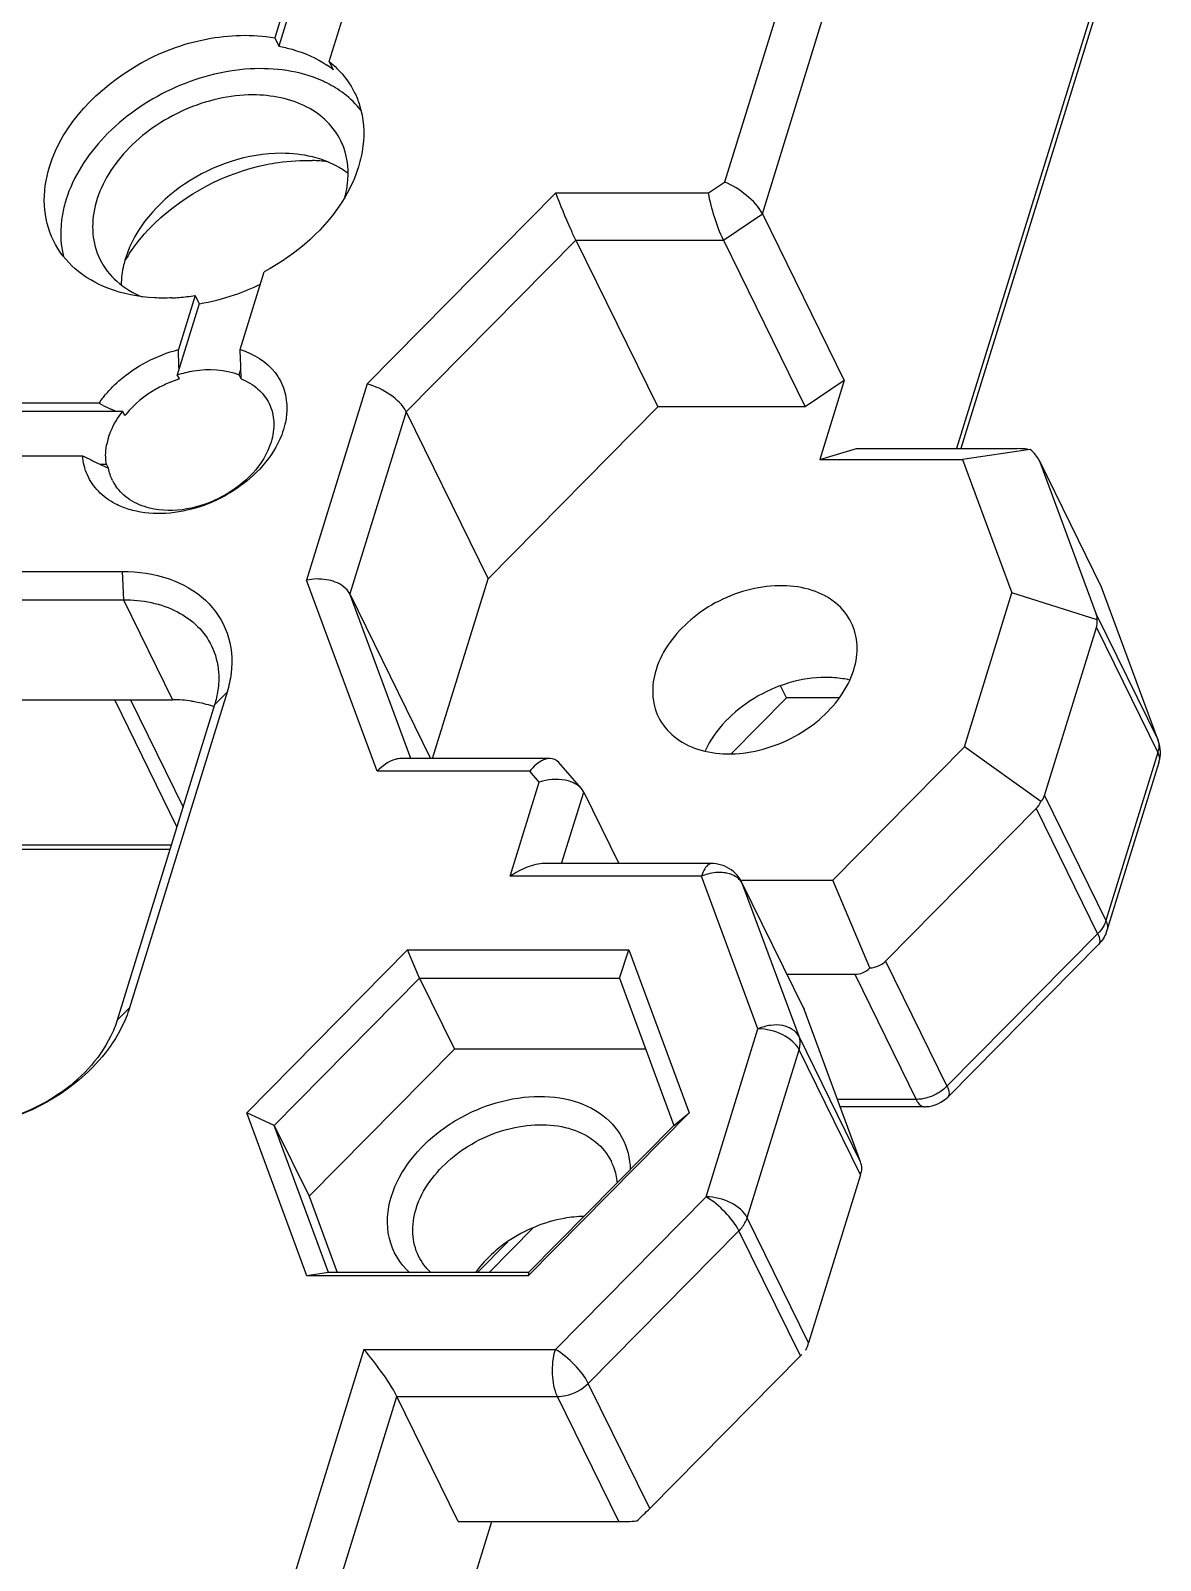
# Model space of a CAD drawing. Header units: millimetres. Extents: x 0 to 297, y 0 to 210.
# Drawn here: x 258.02 to 263.63, y 162.97 to 170.57 of the extents above; entities that cross this region are included whole.
import ezdxf

# ---------------------------------------------------------------- set-up
doc = ezdxf.new("R2010")
doc.units = ezdxf.units.MM
doc.header["$LTSCALE"] = 16.335
doc.layers.add('3_ALL_AXES', color=7, linetype='CONTINUOUS')
doc.layers.add('7_ALL_FEATURES', color=7, linetype='CONTINUOUS')

msp = doc.modelspace()

# ---------------------------------------------------------------- linework, layer by layer
at = {"layer": '3_ALL_AXES', "color": 7, "linetype": 'Continuous'}
msp.add_line((258.51417, 167.24883), (258.77558, 166.71614), dxfattribs=at)
for centre, radius, start, end in [((259.22391, 169.78207), 0.59364, 63.429159, 66.052636), ((259.24888, 169.87229), 0.34637, 20.307006, 26.174518), ((259.38912, 169.0921), 0.83616, 82.949894, 87.914349), ((259.33913, 169.52785), 0.42235, 52.62403, 59.98634), ((259.19008, 169.01168), 0.81816, 146.392489, 149.555553), ((260.78749, 163.97247), 0.70827, 124.310584, 127.640659)]:
    msp.add_arc(centre, radius, start, end, dxfattribs=at)
for points, knots in [([(259.46487, 170.3246), (259.35501, 170.37341), (259.09053, 170.40741), (258.70617, 170.30149), (258.37684, 170.07337), (258.22981, 169.84819), (258.19371, 169.73139)], [0, 0, 0, 0, 0.234148, 0.4971783, 0.7618829, 1, 1, 1, 1]), ([(259.12264, 170.25361), (259.00662, 170.25361), (258.77192, 170.19832), (258.52794, 170.03003), (258.39247, 169.85042), (258.33319, 169.70855), (258.31948, 169.56622), (258.34352, 169.47691), (258.36279, 169.4377)], [0, 0, 0, 0, 0.2703474, 0.5444834, 0.6724825, 0.7902691, 0.8982212, 1, 1, 1, 1]), ([(259.55974, 170.02508), (259.54245, 170.06025), (259.49419, 170.12671), (259.35197, 170.2276), (259.2144, 170.25361), (259.12264, 170.25361)], [0, 0, 0, 0, 0.2277333, 0.4667611, 1, 1, 1, 1]), ([(259.26499, 169.96353), (259.09661, 169.96353), (258.76976, 169.85628), (258.53605, 169.59162), (258.4896, 169.44131)], [0, 0, 0, 0, 0.5169772, 1, 1, 1, 1]), ([(259.19037, 169.90798), (259.20964, 169.9119), (259.28527, 169.92514), (259.36248, 169.92983), (259.41955, 169.92771)], [0, 0, 0, 0, 0.2561821, 1, 1, 1, 1]), ([(259.46528, 169.93203), (259.44985, 169.9373), (259.38471, 169.95618), (259.31645, 169.96353), (259.26499, 169.96353)], [0, 0, 0, 0, 0.2405947, 1, 1, 1, 1]), ([(259.58002, 169.74768), (259.58573, 169.76866), (259.60232, 169.84933), (259.59476, 169.93565), (259.57373, 169.9925)], [0, 0, 0, 0, 0.2640156, 1, 1, 1, 1]), ([(258.50868, 169.46453), (258.54535, 169.51973), (258.72389, 169.73045), (258.98595, 169.86635), (259.19037, 169.90798)], [0, 0, 0, 0, 0.241098, 1, 1, 1, 1]), ([(258.19371, 169.73139), (258.18639, 169.70768), (258.16377, 169.61602), (258.16464, 169.51778), (258.18166, 169.45028)], [0, 0, 0, 0, 0.2628403, 1, 1, 1, 1]), ([(258.36279, 169.4377), (258.38314, 169.3963), (258.44324, 169.3187), (258.52719, 169.26921), (258.57278, 169.25069)], [0, 0, 0, 0, 0.4838609, 1, 1, 1, 1]), ([(258.4896, 169.44131), (258.48623, 169.43039), (258.47456, 169.38764), (258.46887, 169.34318), (258.46874, 169.31031)], [0, 0, 0, 0, 0.2579413, 1, 1, 1, 1]), ([(262.09532, 167.63304), (262.07723, 167.66992), (262.02113, 167.73859), (261.89856, 167.80125), (261.7507, 167.8228), (261.53637, 167.79603), (261.29132, 167.67336), (261.15506, 167.49439), (261.1253, 167.39809)], [0, 0, 0, 0, 0.1026322, 0.2135282, 0.3365409, 0.470446, 0.7481745, 1, 1, 1, 1]), ([(262.10777, 167.39809), (262.11996, 167.43756), (262.13213, 167.51839), (262.11231, 167.59842), (262.09532, 167.63304)], [0, 0, 0, 0, 0.5172272, 1, 1, 1, 1]), ([(261.1253, 167.39809), (261.1131, 167.35861), (261.10093, 167.27778), (261.12076, 167.19775), (261.13774, 167.16313)], [0, 0, 0, 0, 0.5172272, 1, 1, 1, 1]), ([(261.13774, 167.16313), (261.15584, 167.12625), (261.21193, 167.05758), (261.3345, 166.99493), (261.48236, 166.97337), (261.69669, 167.00014), (261.94174, 167.12281), (262.078, 167.30178), (262.10777, 167.39809)], [0, 0, 0, 0, 0.1026322, 0.2135282, 0.3365409, 0.470446, 0.7481745, 1, 1, 1, 1]), ([(260.76615, 164.68243), (260.7337, 164.68181), (260.60035, 164.66828), (260.47188, 164.61459), (260.38826, 164.5575)], [0, 0, 0, 0, 0.2427356, 1, 1, 1, 1]), ([(260.35495, 164.53332), (260.34265, 164.52383), (260.29604, 164.48531), (260.25452, 164.44044), (260.22816, 164.40403)], [0, 0, 0, 0, 0.2568065, 1, 1, 1, 1])]:
    msp.add_open_spline(points, degree=3, knots=knots, dxfattribs=at)
for points in [[(259.57562, 170.2595), (259.54875, 170.28002), (259.51969, 170.29788), (259.48945, 170.313)], [(259.66048, 170.17617), (259.63598, 170.20734), (259.60712, 170.23543), (259.57562, 170.2595)], [(259.55039, 169.89356), (259.52345, 169.90916), (259.49474, 169.92196), (259.46528, 169.93203)]]:
    msp.add_open_spline(points, degree=3, dxfattribs=at)
at = {"layer": '7_ALL_FEATURES', "color": 7, "linetype": 'Continuous'}
for p, q in [((262.57889, 173.42213), (261.46596, 169.82068)), ((261.6536, 169.663), (262.7429, 173.18797)), ((263.516, 171.39979), (262.61879, 168.49643)), ((263.51972, 171.34409), (262.63972, 168.49643)), ((259.50183, 170.41937), (259.66321, 170.94159)), ((259.31992, 170.82422), (259.23108, 170.53674)), ((259.34025, 170.78278), (259.25141, 170.4953)), ((259.23108, 170.53674), (259.25141, 170.4953)), ((259.50183, 170.41937), (259.52216, 170.37793)), ((261.38566, 169.7666), (261.46596, 169.82068)), ((259.69046, 168.81774), (260.62784, 169.7666)), ((260.62784, 169.7666), (261.38566, 169.7666)), ((261.45974, 169.53244), (261.6536, 169.663)), ((261.6536, 169.663), (262.06032, 168.83419)), ((259.88401, 168.67915), (260.72696, 169.53244)), ((260.72696, 169.53244), (261.45974, 169.53244)), ((260.72696, 169.53244), (261.13369, 168.70363)), ((261.45974, 169.53244), (261.86647, 168.70363)), ((259.05964, 168.98846), (259.17907, 169.37494)), ((258.83578, 169.25757), (258.75262, 168.98846)), ((258.83578, 169.25757), (258.85612, 169.21613)), ((258.85612, 169.21613), (258.74715, 168.8635)), ((259.06132, 168.93922), (259.05964, 168.98846)), ((259.0621, 168.91521), (259.06132, 168.93922)), ((258.75732, 168.84278), (258.74715, 168.8635)), ((259.05417, 168.8635), (259.06286, 168.89161)), ((259.06434, 168.84278), (259.05417, 168.8635)), ((259.06286, 168.89161), (259.0621, 168.91521)), ((259.69046, 168.81774), (259.38933, 167.84326)), ((262.06032, 168.83419), (261.86647, 168.70363)), ((262.06032, 168.83419), (261.93929, 168.44252)), ((258.35721, 168.72216), (256.83431, 168.72216)), ((258.37889, 168.71161), (258.35721, 168.72216)), ((258.47575, 168.68072), (256.75644, 168.68072)), ((258.44269, 168.68072), (258.42163, 168.69088)), ((258.48592, 168.66), (258.47575, 168.68072)), ((259.88401, 168.67915), (259.60449, 167.77465)), ((259.88401, 168.67915), (260.29073, 167.85034)), ((260.29073, 167.85034), (261.13369, 168.70363)), ((261.86647, 168.70363), (261.13369, 168.70363)), ((261.93929, 168.44252), (262.12166, 168.49643)), ((262.12166, 168.49643), (262.91932, 168.49643)), ((262.98386, 168.49282), (262.64832, 168.44252)), ((256.75362, 168.46106), (258.27652, 168.46106)), ((258.36201, 168.41961), (258.39506, 168.41961)), ((258.40523, 168.39889), (258.39506, 168.41961)), ((261.93929, 168.44252), (262.64832, 168.44252)), ((262.64832, 168.44252), (262.89321, 167.78038)), ((263.03209, 168.43115), (263.02845, 168.43958)), ((263.02846, 168.43958), (263.33713, 167.80954)), ((263.03209, 168.43115), (263.31233, 167.67343)), ((255.40333, 167.88662), (258.47353, 167.88662)), ((258.47353, 167.88662), (258.47983, 167.74612)), ((259.74026, 166.8944), (259.38933, 167.84326)), ((260.01481, 166.95747), (260.29073, 167.85034)), ((263.33364, 167.81769), (263.34034, 167.80208)), ((263.33713, 167.80954), (263.62057, 167.04436)), ((255.40962, 167.74612), (258.47983, 167.74612)), ((258.47983, 167.74612), (258.72386, 167.24883)), ((259.60449, 167.77465), (260.0055, 166.95747)), ((259.90672, 166.95747), (259.60449, 167.77465)), ((262.65694, 167.0158), (262.89321, 167.78038)), ((263.3162, 167.64547), (262.89321, 167.78038)), ((263.31233, 167.67343), (263.61737, 167.05182)), ((263.05483, 166.77361), (263.31272, 167.60815)), ((263.31272, 167.60815), (263.61776, 166.98654)), ((258.99409, 167.28606), (258.50996, 165.71941)), ((258.99409, 167.28606), (258.93249, 167.2239)), ((261.7732, 167.25894), (261.74447, 167.31748)), ((255.65366, 167.24883), (258.72386, 167.24883)), ((258.74536, 166.61833), (258.43595, 167.24883)), ((258.93249, 167.2239), (258.44836, 165.65725)), ((261.7732, 167.25894), (261.49889, 166.98127)), ((262.03632, 167.25894), (261.7732, 167.25894)), ((263.61737, 167.05182), (263.62057, 167.04436)), ((260.59873, 166.95747), (259.86053, 166.95747)), ((262.65694, 167.0158), (262.00281, 166.35365)), ((263.03742, 166.74335), (262.65694, 167.0158)), ((263.61776, 166.98654), (263.35987, 166.152)), ((260.49809, 166.8944), (259.74026, 166.8944)), ((260.54496, 166.84032), (260.49809, 166.8944)), ((260.75436, 166.80825), (260.64224, 166.9376)), ((263.62349, 166.93734), (263.3656, 166.10279)), ((260.40029, 166.37218), (260.54496, 166.84032)), ((260.76602, 166.7908), (260.75436, 166.80823)), ((260.65615, 166.43525), (260.76602, 166.7908)), ((260.76602, 166.7908), (260.9405, 166.43525)), ((263.05483, 166.77361), (263.35987, 166.152)), ((263.01409, 166.70833), (262.26555, 165.95061)), ((263.01409, 166.70833), (263.31913, 166.08672)), ((257.92893, 166.52783), (258.71739, 166.52783)), ((257.95314, 166.50616), (258.71069, 166.50616)), ((261.40231, 166.43525), (260.57138, 166.43525)), ((261.40231, 166.43525), (261.40196, 166.43525)), ((261.35147, 166.37218), (260.40029, 166.37218)), ((261.6317, 165.61447), (261.35147, 166.37218)), ((261.55193, 166.35365), (262.00281, 166.35365)), ((262.18778, 165.91671), (262.00281, 166.35365)), ((261.86046, 165.71225), (261.55193, 166.34201)), ((261.55542, 166.33386), (261.55193, 166.34201)), ((261.83566, 165.57614), (261.55542, 166.33386)), ((263.31913, 166.08672), (262.57059, 165.32901)), ((259.0917, 165.19719), (259.89134, 166.00663)), ((259.89134, 166.00663), (260.99034, 166.00663)), ((259.95081, 165.86614), (259.89134, 166.00663)), ((260.94346, 165.86614), (260.99034, 166.00663)), ((260.99034, 166.00663), (261.28971, 165.19719)), ((263.32493, 166.03487), (262.57639, 165.27715)), ((262.26555, 165.95061), (262.57059, 165.32901)), ((259.22856, 165.13503), (259.95081, 165.86614)), ((259.95081, 165.86614), (260.94346, 165.86614)), ((259.95081, 165.86614), (260.12367, 165.51389)), ((260.94346, 165.86614), (261.21386, 165.13503)), ((261.77603, 165.88534), (262.11243, 165.88534)), ((262.11243, 165.88534), (262.41747, 165.26373)), ((258.50996, 165.71941), (258.44836, 165.65725)), ((261.85711, 165.72011), (261.86046, 165.71225)), ((262.1407, 164.95453), (261.86046, 165.71225)), ((261.37381, 164.77992), (261.6317, 165.61447)), ((260.12367, 165.51389), (259.40142, 164.78279)), ((261.07374, 165.51389), (260.12367, 165.51389)), ((262.1407, 164.95453), (261.83566, 165.57614)), ((261.57816, 164.67632), (261.83605, 165.51086)), ((262.1411, 164.88925), (261.83605, 165.51086)), ((262.41747, 165.26373), (262.02635, 165.26373)), ((262.45782, 165.22762), (262.0397, 165.22762)), ((259.22856, 165.13503), (259.0917, 165.19719)), ((259.39107, 164.38776), (259.0917, 165.19719)), ((259.22856, 165.13503), (259.40142, 164.78279)), ((259.49896, 164.40393), (259.22856, 165.13503)), ((261.28971, 165.19719), (260.49007, 164.38776)), ((261.21386, 165.13503), (260.4916, 164.40393)), ((261.21386, 165.13503), (261.28971, 165.19719)), ((262.1411, 164.88925), (261.8832, 164.05471)), ((259.40142, 164.78279), (259.54154, 164.40393)), ((260.62527, 164.0222), (261.37381, 164.77992)), ((260.51625, 164.62721), (260.29567, 164.40393)), ((260.78888, 163.85332), (261.53742, 164.61104)), ((261.84246, 163.98943), (261.53742, 164.61104)), ((261.8832, 164.05471), (261.57816, 164.67632)), ((260.38917, 164.5563), (260.23865, 164.40393)), ((259.49896, 164.40393), (259.39107, 164.38776)), ((260.49007, 164.38776), (259.39107, 164.38776)), ((260.4916, 164.40393), (259.49896, 164.40393)), ((260.4916, 164.40393), (260.49007, 164.38776)), ((259.6741, 164.0222), (258.65777, 160.73337)), ((259.6741, 164.0222), (260.62527, 164.0222)), ((261.09392, 163.23171), (261.84246, 163.98943)), ((261.09392, 163.23171), (260.78888, 163.85332)), ((258.86212, 160.62977), (259.8381, 163.78805)), ((259.8381, 163.78805), (260.63576, 163.78805)), ((260.14314, 163.16644), (259.8381, 163.78805)), ((260.94081, 163.16644), (260.63576, 163.78805)), ((260.14314, 163.16644), (260.94081, 163.16644)), ((260.20448, 162.82868), (260.30885, 163.16644))]:
    msp.add_line(p, q, dxfattribs=at)
for centre, radius, start, end in [((259.20496, 169.97832), 0.5102, 51.558105, 56.044914), ((258.6591, 170.3467), 1.14825, 288.877264, 295.912381), ((258.67549, 170.21959), 0.97524, 272.52774, 277.043176), ((258.67149, 170.25433), 1.01021, 277.026729, 279.359512), ((258.6777, 170.28984), 1.08843, 279.434724, 288.919472), ((229.3494, 167.9648), 29.42103, 1.805212, 1.993933), ((237.88988, 168.22535), 21.18346, 1.670235, 1.802379), ((258.93775, 168.27858), 0.59235, 107.734485, 113.165296), ((258.81214, 168.4055), 0.55429, 142.999616, 145.159784), ((258.83217, 168.39043), 0.57935, 140.955857, 143.000969), ((266.70673, 185.83365), 19.03989, 244.062577, 244.205512), ((258.85737, 168.36322), 0.47545, 140.341175, 141.375279), ((258.70566, 168.4569), 0.31508, 162.781165, 169.214056), ((266.5439, 185.40644), 18.85459, 243.993003, 244.281693), ((264.26596, 180.68044), 13.60825, 244.287817, 244.489639), ((258.62877, 168.43846), 0.22694, 206.118583, 214.233849), ((261.97882, 166.88275), 0.47667, 76.902992, 81.084251), ((258.72468, 166.5727), 0.67613, 82.070411, 90.06897), ((263.46377, 166.98664), 0.16716, 342.826067, 20.224579), ((263.50126, 167.02262), 0.12196, 342.793528, 348.315684), ((263.5706, 166.95365), 0.05534, 342.860907, 352.911897), ((261.40209, 166.26559), 0.16962, 87.067148, 90.0445), ((261.44582, 166.15104), 0.24042, 105.322816, 113.085055), ((263.18069, 166.22357), 0.19466, 315.332687, 319.37619), ((263.20605, 166.15213), 0.167, 339.315723, 342.827966), ((262.45771, 165.39587), 0.16824, 270.030591, 272.979684), ((260.6528, 164.8327), 0.27907, 20.282924, 26.124974)]:
    msp.add_arc(centre, radius, start, end, dxfattribs=at)
for centre, major_axis, ratio, start_param, end_param in [((262.82814, 168.46947), (0.17854, 0.014), 0.1290048, 0.6339185, 1.0246877), ((262.82814, 168.46947), (0.20538, -0.07632), 0.446952, 6.7236844, 7.1735969), ((263.10837, 167.71176), (0.20538, -0.07632), 0.446952, 0.1050135, 0.3668129), ((263.10837, 167.71176), (0.19593, -0.1221), 0.5789833, 0.1513575, 0.4131569), ((262.85048, 166.87721), (-0.16051, 0.1719), 0.6754745, -3.1143294, -2.8525301), ((262.85048, 166.87721), (0.19593, -0.1221), 0.5789833, -0.1104419, 0.1513575), ((262.10194, 166.11949), (-0.01833, 0.23385), 0.6532929, -3.192769, -2.6691702), ((262.10194, 166.11949), (-0.16051, 0.1719), 0.6754745, -3.6379282, -3.1143294), ((262.03843, 164.78565), (0.07468, 0.20097), 0.4052083, -0.7022984, -0.440499), ((262.03843, 164.78565), (0.10268, 0.16476), 0.2447473, -0.7486425, -0.4868431), ((261.78053, 163.95111), (0.12727, 0.11883), 0.0897637, -1.1481469, -1.0832109), ((261.78053, 163.95111), (0.10268, 0.16476), 0.2447473, -1.0104419, -0.7486425), ((261.03199, 163.19339), (0.17854, 0.014), 0.1290048, -2.1169049, -1.5933062), ((261.03199, 163.19339), (0.12727, 0.11883), 0.0897637, -1.6717457, -1.1481469)]:
    msp.add_ellipse(centre, major_axis=major_axis, ratio=ratio, start_param=start_param, end_param=end_param, dxfattribs=at)
for points, knots in [([(258.11237, 169.89715), (258.17823, 170.11028), (258.44891, 170.38616), (258.87829, 170.54761), (259.1199, 170.55713), (259.23108, 170.53674)], [0, 0, 0, 0, 0.4874501, 0.7530128, 1, 1, 1, 1]), ([(259.25141, 170.4953), (259.27353, 170.49124), (259.3571, 170.47206), (259.43746, 170.43688), (259.48993, 170.40152)], [0, 0, 0, 0, 0.2622056, 1, 1, 1, 1]), ([(259.50183, 170.41937), (259.51521, 170.40874), (259.56544, 170.36442), (259.60605, 170.30903), (259.62804, 170.26428)], [0, 0, 0, 0, 0.2553051, 1, 1, 1, 1]), ([(259.62804, 170.26428), (259.63778, 170.24444), (259.67147, 170.16039), (259.67783, 170.06649), (259.66947, 169.99881)], [0, 0, 0, 0, 0.2447658, 1, 1, 1, 1]), ([(258.13181, 169.53004), (258.10526, 169.5841), (258.07425, 169.70915), (258.0933, 169.83546), (258.11237, 169.89715)], [0, 0, 0, 0, 0.4825989, 1, 1, 1, 1]), ([(259.64747, 169.89715), (259.63132, 169.84488), (259.53204, 169.62734), (259.34016, 169.46077), (259.17907, 169.37494)], [0, 0, 0, 0, 0.230644, 1, 1, 1, 1]), ([(261.6536, 169.663), (261.6359, 169.69907), (261.57544, 169.75959), (261.50551, 169.80504), (261.46596, 169.82068)], [0, 0, 0, 0, 0.4857743, 1, 1, 1, 1]), ([(260.72696, 169.53244), (260.71828, 169.55013), (260.68302, 169.62724), (260.65041, 169.70557), (260.62784, 169.7666)], [0, 0, 0, 0, 0.2324296, 1, 1, 1, 1]), ([(261.45974, 169.53244), (261.4417, 169.56921), (261.41456, 169.64696), (261.39286, 169.72619), (261.38566, 169.7666)], [0, 0, 0, 0, 0.4994498, 1, 1, 1, 1]), ([(258.40211, 169.29317), (258.34342, 169.31612), (258.23526, 169.37817), (258.15778, 169.47715), (258.13181, 169.53004)], [0, 0, 0, 0, 0.5167625, 1, 1, 1, 1]), ([(258.71851, 169.2453), (258.69032, 169.24407), (258.58327, 169.24411), (258.47557, 169.26446), (258.40211, 169.29317)], [0, 0, 0, 0, 0.2634451, 1, 1, 1, 1]), ([(258.38221, 168.75538), (258.4048, 168.78324), (258.50766, 168.88917), (258.64476, 168.96069), (258.75262, 168.98846)], [0, 0, 0, 0, 0.2436271, 1, 1, 1, 1]), ([(259.05964, 168.98846), (259.12566, 168.96824), (259.22014, 168.91087), (259.2837, 168.78878), (259.29223, 168.72184), (259.29128, 168.68845)], [0, 0, 0, 0, 0.5113272, 0.752642, 1, 1, 1, 1]), ([(258.74715, 168.8635), (258.77368, 168.87197), (258.87391, 168.89642), (258.98398, 168.89143), (259.05417, 168.8635)], [0, 0, 0, 0, 0.2693742, 1, 1, 1, 1]), ([(258.70473, 168.82317), (258.68383, 168.81424), (258.60437, 168.77486), (258.53342, 168.71742), (258.49134, 168.66666)], [0, 0, 0, 0, 0.2563165, 1, 1, 1, 1]), ([(259.06434, 168.84278), (259.09445, 168.8308), (259.14991, 168.79856), (259.18965, 168.74758), (259.20302, 168.72035)], [0, 0, 0, 0, 0.5164776, 1, 1, 1, 1]), ([(259.88401, 168.67915), (259.86704, 168.71373), (259.80457, 168.7707), (259.73151, 168.80767), (259.69046, 168.81774)], [0, 0, 0, 0, 0.4767918, 1, 1, 1, 1]), ([(259.20302, 168.72035), (259.21682, 168.69223), (259.23295, 168.62721), (259.22304, 168.56153), (259.21313, 168.52945)], [0, 0, 0, 0, 0.4825856, 1, 1, 1, 1]), ([(258.40471, 168.55017), (258.40821, 168.56151), (258.42544, 168.60821), (258.45213, 168.65116), (258.47575, 168.68072)], [0, 0, 0, 0, 0.2387811, 1, 1, 1, 1]), ([(259.28197, 168.61835), (259.27775, 168.60028), (259.25432, 168.52497), (259.21058, 168.45688), (259.17111, 168.41155)], [0, 0, 0, 0, 0.2358848, 1, 1, 1, 1]), ([(258.39506, 168.41961), (258.39081, 168.4431), (258.38991, 168.47585), (258.3946, 168.5077), (258.39615, 168.51586)], [0, 0, 0, 0, 0.7416962, 1, 1, 1, 1]), ([(259.21313, 168.52945), (259.17769, 168.41478), (258.98906, 168.22405), (258.72927, 168.17233), (258.60981, 168.20147)], [0, 0, 0, 0, 0.4939432, 1, 1, 1, 1]), ([(258.35537, 168.2847), (258.33273, 168.30818), (258.29496, 168.36343), (258.27906, 168.42838), (258.27652, 168.46106)], [0, 0, 0, 0, 0.4988424, 1, 1, 1, 1]), ([(259.17111, 168.41155), (259.09396, 168.32293), (258.89432, 168.19088), (258.65352, 168.16154), (258.54405, 168.18521)], [0, 0, 0, 0, 0.5119961, 1, 1, 1, 1]), ([(258.47179, 168.20745), (258.46052, 168.21206), (258.41809, 168.2317), (258.37938, 168.2598), (258.35537, 168.2847)], [0, 0, 0, 0, 0.2603519, 1, 1, 1, 1]), ([(258.60981, 168.20147), (258.57526, 168.2099), (258.51066, 168.23568), (258.45948, 168.28385), (258.44115, 168.31079)], [0, 0, 0, 0, 0.5217616, 1, 1, 1, 1]), ([(258.47353, 167.88662), (258.55206, 167.88662), (258.70218, 167.86575), (258.89429, 167.75885), (259.01137, 167.58444), (259.02251, 167.44737), (259.01452, 167.3811)], [0, 0, 0, 0, 0.2801917, 0.5300023, 0.7618438, 1, 1, 1, 1]), ([(259.60449, 167.77465), (259.59719, 167.78953), (259.56364, 167.82488), (259.48582, 167.85153), (259.42147, 167.85011), (259.38933, 167.84326)], [0, 0, 0, 0, 0.2083844, 0.5868857, 1, 1, 1, 1]), ([(258.47983, 167.74612), (258.57159, 167.74612), (258.70918, 167.72013), (258.85133, 167.61919), (258.89967, 167.55278), (258.91694, 167.5176)], [0, 0, 0, 0, 0.5332207, 0.7722679, 1, 1, 1, 1]), ([(261.96933, 167.36), (261.84544, 167.36), (261.60175, 167.28541), (261.41894, 167.10307), (261.3693, 166.99507)], [0, 0, 0, 0, 0.5103771, 1, 1, 1, 1]), ([(258.81795, 167.24237), (258.82775, 167.24099), (258.86582, 167.23473), (258.90333, 167.22481), (258.93036, 167.21518)], [0, 0, 0, 0, 0.2563604, 1, 1, 1, 1]), ([(259.86053, 166.95746), (259.85054, 166.95747), (259.80462, 166.94941), (259.76554, 166.91999), (259.74026, 166.8944)], [0, 0, 0, 0, 0.2173349, 1, 1, 1, 1]), ([(260.58904, 166.95678), (260.58113, 166.95568), (260.54505, 166.94457), (260.51633, 166.91733), (260.49809, 166.8944)], [0, 0, 0, 0, 0.2140654, 1, 1, 1, 1]), ([(260.71211, 166.83797), (260.69997, 166.84324), (260.64545, 166.85908), (260.5861, 166.85339), (260.54496, 166.84032)], [0, 0, 0, 0, 0.2346027, 1, 1, 1, 1]), ([(260.75434, 166.80824), (260.75166, 166.81132), (260.73946, 166.82364), (260.72423, 166.8327), (260.71211, 166.83797)], [0, 0, 0, 0, 0.2359319, 1, 1, 1, 1]), ([(260.57139, 166.43527), (260.54213, 166.43521), (260.48114, 166.41944), (260.42693, 166.39012), (260.40029, 166.37218)], [0, 0, 0, 0, 0.4768237, 1, 1, 1, 1]), ([(261.40196, 166.43525), (261.39695, 166.43518), (261.38221, 166.43005), (261.36409, 166.40677), (261.35546, 166.3851), (261.35147, 166.37218)], [0, 0, 0, 0, 0.1769462, 0.5226159, 1, 1, 1, 1]), ([(261.48831, 166.38479), (261.48028, 166.38707), (261.44522, 166.39387), (261.40856, 166.39012), (261.38228, 166.38292)], [0, 0, 0, 0, 0.2346837, 1, 1, 1, 1]), ([(261.55542, 166.33386), (261.55248, 166.33985), (261.53665, 166.364), (261.5094, 166.37883), (261.48831, 166.38479)], [0, 0, 0, 0, 0.2335661, 1, 1, 1, 1]), ([(263.35987, 166.152), (263.35838, 166.14717), (263.3509, 166.12724), (263.33898, 166.10912), (263.32844, 166.09683)], [0, 0, 0, 0, 0.2378769, 1, 1, 1, 1]), ([(263.35987, 166.152), (263.36189, 166.14789), (263.36824, 166.13245), (263.36918, 166.11442), (263.36561, 166.10282)], [0, 0, 0, 0, 0.2741645, 1, 1, 1, 1]), ([(263.31913, 166.08672), (263.32189, 166.08111), (263.32866, 166.06577), (263.33302, 166.04307), (263.32493, 166.03487)], [0, 0, 0, 0, 0.3520198, 1, 1, 1, 1]), ([(261.83566, 165.57614), (261.82138, 165.60524), (261.76667, 165.63489), (261.6927, 165.63403), (261.65156, 165.62293), (261.6317, 165.61447)], [0, 0, 0, 0, 0.4366648, 0.7092337, 1, 1, 1, 1]), ([(261.83605, 165.51086), (261.82003, 165.54353), (261.75217, 165.59473), (261.67408, 165.61447), (261.6317, 165.61447)], [0, 0, 0, 0, 0.4619802, 1, 1, 1, 1]), ([(258.4181, 165.5339), (258.38082, 165.47991), (258.20042, 165.27717), (257.93509, 165.153), (257.73233, 165.12646)], [0, 0, 0, 0, 0.2428993, 1, 1, 1, 1]), ([(258.41554, 165.5756), (258.35807, 165.45956), (258.16401, 165.25839), (257.90664, 165.15904), (257.77095, 165.14149)], [0, 0, 0, 0, 0.4862278, 1, 1, 1, 1]), ([(261.83605, 165.51086), (261.83778, 165.51643), (261.84287, 165.5378), (261.84126, 165.561), (261.83566, 165.57614)], [0, 0, 0, 0, 0.2653145, 1, 1, 1, 1]), ([(262.57059, 165.32901), (262.57335, 165.32339), (262.58012, 165.30805), (262.58448, 165.28535), (262.57638, 165.27715)], [0, 0, 0, 0, 0.3520198, 1, 1, 1, 1]), ([(259.81073, 164.78279), (259.8509, 164.91277), (259.99757, 165.08904), (260.24766, 165.22774), (260.46128, 165.28382), (260.66808, 165.27895), (260.84578, 165.21127), (260.96889, 165.08201), (260.99639, 164.96943), (260.99716, 164.91447)], [0, 0, 0, 0, 0.258829, 0.4020903, 0.5428286, 0.6733535, 0.7898813, 0.8954364, 1, 1, 1, 1]), ([(262.41747, 165.26373), (262.4201, 165.25837), (262.42875, 165.24264), (262.4453, 165.22763), (262.4578, 165.22762)], [0, 0, 0, 0, 0.3232737, 1, 1, 1, 1]), ([(259.93334, 164.72063), (259.9631, 164.81693), (260.09936, 164.9959), (260.34441, 165.11857), (260.55874, 165.14534), (260.7066, 165.12379), (260.82917, 165.06113), (260.88527, 164.99246), (260.90336, 164.95558)], [0, 0, 0, 0, 0.2518248, 0.5295535, 0.6634587, 0.7864715, 0.8973677, 1, 1, 1, 1]), ([(259.90169, 164.40274), (259.853, 164.44734), (259.7778, 164.57234), (259.79007, 164.71593), (259.81073, 164.78279)], [0, 0, 0, 0, 0.4854725, 1, 1, 1, 1]), ([(261.53742, 164.61104), (261.52049, 164.64554), (261.46917, 164.70735), (261.40892, 164.7596), (261.37381, 164.77992)], [0, 0, 0, 0, 0.486501, 1, 1, 1, 1]), ([(261.57816, 164.67632), (261.56213, 164.70898), (261.49427, 164.76019), (261.41618, 164.77992), (261.37381, 164.77992)], [0, 0, 0, 0, 0.4619802, 1, 1, 1, 1]), ([(259.94578, 164.48567), (259.9288, 164.52029), (259.90897, 164.60032), (259.92114, 164.68115), (259.93334, 164.72063)], [0, 0, 0, 0, 0.4827732, 1, 1, 1, 1]), ([(261.53742, 164.61104), (261.54222, 164.6159), (261.55938, 164.63512), (261.57257, 164.65821), (261.57816, 164.67632)], [0, 0, 0, 0, 0.2649236, 1, 1, 1, 1]), ([(259.8381, 163.78805), (259.81631, 163.83246), (259.76194, 163.91158), (259.70419, 163.98749), (259.6741, 164.0222)], [0, 0, 0, 0, 0.5185248, 1, 1, 1, 1]), ([(260.63576, 163.78805), (260.61901, 163.82218), (260.60695, 163.90286), (260.61312, 163.9829), (260.62527, 164.0222)], [0, 0, 0, 0, 0.4803409, 1, 1, 1, 1]), ([(260.78888, 163.85332), (260.77195, 163.88782), (260.72063, 163.94963), (260.66037, 164.00188), (260.62527, 164.0222)], [0, 0, 0, 0, 0.486501, 1, 1, 1, 1]), ([(260.63576, 163.78805), (260.64954, 163.78805), (260.70565, 163.79441), (260.75902, 163.82309), (260.78888, 163.85332)], [0, 0, 0, 0, 0.2448216, 1, 1, 1, 1])]:
    msp.add_open_spline(points, degree=3, knots=knots, dxfattribs=at)
for points in [[(259.66947, 169.99881), (259.66522, 169.9644), (259.65771, 169.93028), (259.64747, 169.89715)], [(259.29128, 168.68845), (259.2906, 168.66489), (259.28733, 168.6413), (259.28197, 168.61835)], [(258.425, 168.33856), (258.41568, 168.35756), (258.409, 168.37807), (258.40523, 168.39889)], [(258.54405, 168.18521), (258.51942, 168.19054), (258.49511, 168.1979), (258.47179, 168.20745)], [(263.33364, 167.81769), (263.33612, 167.81262), (263.33864, 167.80747), (263.33994, 167.80198)], [(258.91694, 167.5176), (258.93706, 167.4766), (258.94901, 167.43078), (258.95231, 167.38523)], [(258.95231, 167.38523), (258.95446, 167.35558), (258.95313, 167.32553), (258.94887, 167.29611)], [(259.01452, 167.3811), (259.01065, 167.34893), (259.00366, 167.31702), (258.99409, 167.28606)], [(262.05269, 167.35366), (262.02516, 167.35799), (261.9972, 167.35999), (261.96933, 167.36)], [(258.94887, 167.29611), (258.94534, 167.27168), (258.93978, 167.24748), (258.93249, 167.2239)], [(263.61737, 167.05182), (263.62361, 167.03494), (263.62433, 167.01555), (263.6207, 166.99792)], [(260.59873, 166.95746), (260.59549, 166.95746), (260.59225, 166.95722), (260.58904, 166.95678)], [(260.64223, 166.93758), (260.63178, 166.94962), (260.61467, 166.95745), (260.59873, 166.95746)], [(263.61776, 166.98654), (263.61938, 166.98325), (263.62081, 166.97985), (263.62201, 166.97638)], [(263.62201, 166.97638), (263.62524, 166.967), (263.62675, 166.95666), (263.62553, 166.94682)], [(261.50949, 166.39621), (261.48245, 166.41898), (261.44608, 166.43318), (261.41077, 166.43499)], [(261.55193, 166.34201), (261.54182, 166.36261), (261.52704, 166.38143), (261.50949, 166.39621)], [(263.36229, 166.09314), (263.35413, 166.07155), (263.34113, 166.05127), (263.32491, 166.03486)], [(258.50996, 165.71941), (258.49988, 165.68678), (258.48687, 165.65496), (258.47166, 165.62438)], [(258.44836, 165.65725), (258.4397, 165.62922), (258.42856, 165.60188), (258.41554, 165.5756)], [(258.47166, 165.62438), (258.45604, 165.593), (258.43801, 165.56274), (258.4181, 165.5339)], [(262.52559, 165.29427), (262.50092, 165.27984), (262.47303, 165.26978), (262.44474, 165.26572)], [(262.57059, 165.32901), (262.55727, 165.31552), (262.54194, 165.30384), (262.52559, 165.29427)], [(262.44474, 165.26572), (262.43572, 165.26443), (262.42659, 165.26373), (262.41747, 165.26373)], [(262.46645, 165.22786), (262.50655, 165.22994), (262.54812, 165.2486), (262.57636, 165.27715)], [(260.91457, 164.92944), (260.92413, 164.90356), (260.92986, 164.87599), (260.93173, 164.84846)], [(260.00666, 164.40366), (259.98189, 164.42701), (259.96078, 164.4551), (259.94578, 164.48567)]]:
    msp.add_open_spline(points, degree=3, dxfattribs=at)

doc.saveas('drawing.dxf')
